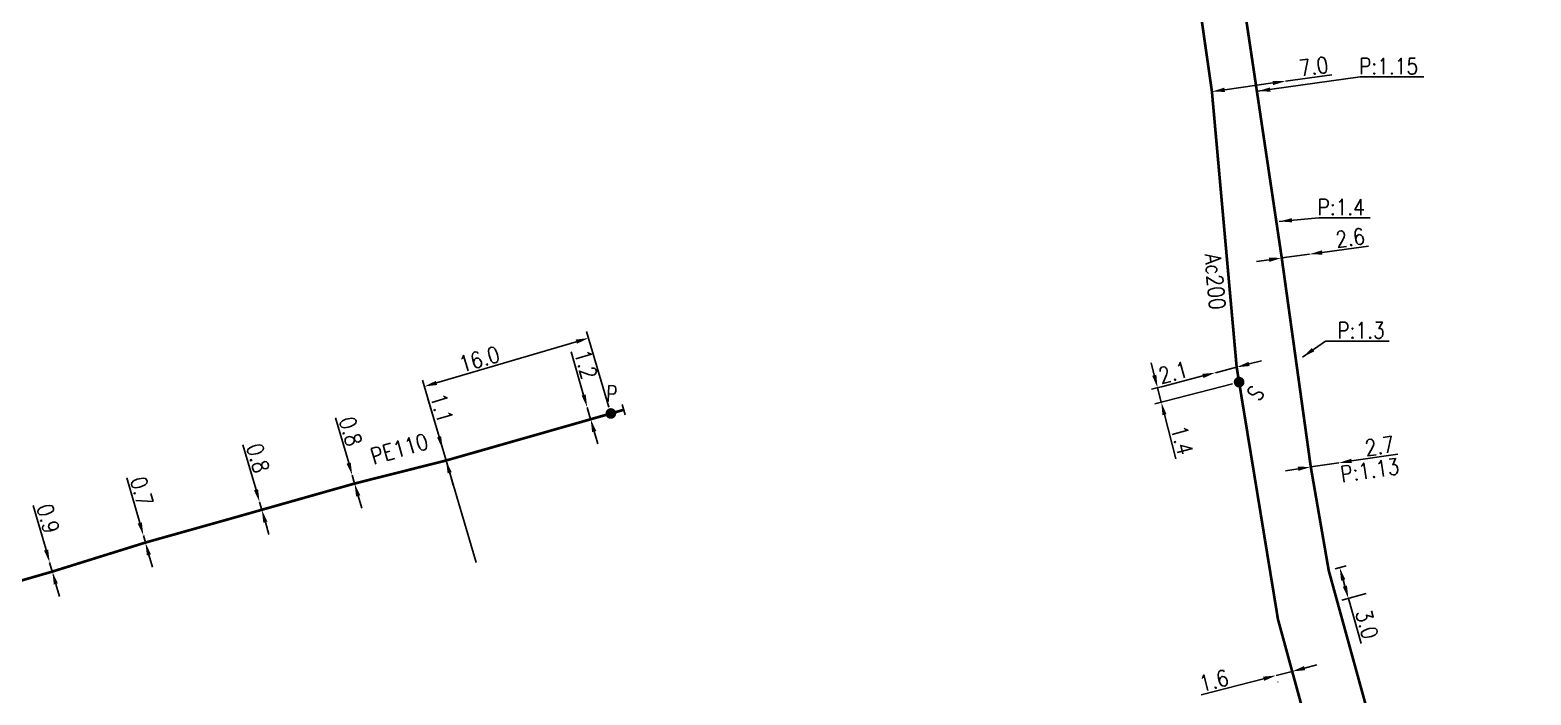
# Model space of a CAD drawing. Header units: millimetres. Extents: x 100511 to 101004, y 121645 to 122002.
# Drawn here: x 100682.8 to 100823, y 121764.6 to 121826.7 of the extents above; entities that cross this region are included whole.
import ezdxf
from ezdxf.enums import TextEntityAlignment as Align

# ---------------------------------------------------------------- set-up
doc = ezdxf.new("R2010")
doc.units = ezdxf.units.MM
doc.header["$PDMODE"] = 34
for name, pattern in [('L_25_AP', [2000, 1000, 1000]), ('L_25_FN', [2000, 1000, 1000]), ('L_25_PE', [2000, 1000, 1000])]:
    doc.linetypes.add(name, pattern=pattern)
doc.layers.get('0').update_dxf_attribs({"linetype": 'CONTINUOUS'})
doc.layers.get('Defpoints').update_dxf_attribs({"linetype": 'CONTINUOUS'})
for name, color, linetype in [('L_150', 1, 'CONTINUOUS'), ('L_300', 7, 'CONTINUOUS'), ('L_340', 7, 'CONTINUOUS')]:
    doc.layers.add(name, color=color, linetype=linetype)
doc.styles.add('G_ROMANS', font='ROMANS.SHX', dxfattribs={"width": 0.75})
doc.styles.get("Standard").update_dxf_attribs({"font": 'romans.shx', "width": 0.85})
doc.dimstyles.get("Standard").update_dxf_attribs({"dimtxt": 1.5, "dimasz": 1.2, "dimexe": 0.625, "dimexo": 0.625, "dimgap": 0.25, "dimtad": 1, "dimdec": 1, "dimzin": 0, "dimdsep": 46, "dimtxsty": 'Standard', "dimcen": -0.5, "dimadec": 0, "dimazin": 0, "dimtfac": 1, "dimtdec": 1, "dimtmove": 0, "dimatfit": 3, "dimfxl": 1, "dimtolj": 1, "dimtzin": 0, "dimarcsym": 0})

# ---------------------------------------------------------------- blocks, each defined once
blk = doc.blocks.new('*D11')
at = {"layer": 'Defpoints', "color": 0, "linetype": 'Continuous'}
for p in [(100704.28, 121782.62), (100704.28, 121782.62), (100704.49, 121781.9)]:
    blk.add_point(p, dxfattribs=at)
at = {"layer": 'L_150', "color": 0, "linetype": 'Continuous', "lineweight": -2}
for p, q in [((100703.95, 121783.77), (100702.73, 121787.97)), ((100704.49, 121781.9), (100704.28, 121782.62)), ((100704.82, 121780.74), (100705.16, 121779.59))]:
    blk.add_line(p, q, dxfattribs=at)
at = {"layer": 'L_150', "color": 0, "linetype": 'Continuous'}
for points in [[(100704.14, 121783.82), (100703.76, 121783.71), (100704.28, 121782.62)], [(100705.01, 121780.8), (100704.63, 121780.69), (100704.49, 121781.9)]]:
    blk.add_solid(points, dxfattribs=at)
at = {"layer": 'L_150', "color": 0, "linetype": 'Continuous', "insert": (100704.13, 121786.72), "char_height": 1.5, "attachment_point": 5, "rotation": 286.1235}
blk.add_mtext('\\A1;0.8', dxfattribs=at)
blk = doc.blocks.new('*D12')
at = {"layer": 'Defpoints', "color": 0, "linetype": 'Continuous'}
for p in [(100712.93, 121785.12), (100712.93, 121785.12), (100713.15, 121784.35)]:
    blk.add_point(p, dxfattribs=at)
at = {"layer": 'L_150', "color": 0, "linetype": 'Continuous', "lineweight": -2}
for p, q in [((100712.6, 121786.27), (100711.38, 121790.47)), ((100713.15, 121784.35), (100712.93, 121785.12)), ((100713.53, 121785.29), (100713.53, 121785.29)), ((100713.48, 121783.19), (100713.82, 121782.04)), ((100713.75, 121784.52), (100713.75, 121784.52))]:
    blk.add_line(p, q, dxfattribs=at)
at = {"layer": 'L_150', "color": 0, "linetype": 'Continuous'}
for points in [[(100712.79, 121786.32), (100712.4, 121786.21), (100712.93, 121785.12)], [(100713.68, 121783.25), (100713.29, 121783.14), (100713.15, 121784.35)]]:
    blk.add_solid(points, dxfattribs=at)
at = {"layer": 'L_150', "color": 0, "linetype": 'Continuous', "insert": (100712.78, 121789.22), "char_height": 1.5, "attachment_point": 5, "rotation": 286.1235}
blk.add_mtext('\\A1;0.8', dxfattribs=at)
blk = doc.blocks.new('*D13')
at = {"layer": 'Defpoints', "color": 0, "linetype": 'Continuous'}
for p in [(100721.38, 121787.56), (100721.38, 121787.56), (100721.69, 121786.5)]:
    blk.add_point(p, dxfattribs=at)
at = {"layer": 'L_150', "color": 0, "linetype": 'Continuous', "lineweight": -2}
for p, q in [((100721.04, 121788.71), (100719.96, 121792.38)), ((100721.69, 121786.5), (100721.38, 121787.56)), ((100722.03, 121785.35), (100722.37, 121784.2))]:
    blk.add_line(p, q, dxfattribs=at)
at = {"layer": 'L_150', "color": 0, "linetype": 'Continuous'}
for points in [[(100721.23, 121788.77), (100720.85, 121788.65), (100721.38, 121787.56)], [(100722.22, 121785.41), (100721.84, 121785.3), (100721.69, 121786.5)]]:
    blk.add_solid(points, dxfattribs=at)
at = {"layer": 'L_150', "color": 0, "linetype": 'Continuous', "insert": (100721.29, 121791.4), "char_height": 1.5, "attachment_point": 5, "rotation": 286.4357}
blk.add_mtext('\\A1;1.1', dxfattribs=at)
blk = doc.blocks.new('*D14')
at = {"layer": 'Defpoints', "color": 0, "linetype": 'Continuous'}
for p in [(100719.65, 121793.41), (100737.08, 121790.89), (100724.68, 121776.38)]:
    blk.add_point(p, dxfattribs=at)
at = {"layer": 'L_300', "color": 0, "linetype": 'Continuous', "lineweight": -2}
for p, q in [((100733.85, 121797.59), (100720.8, 121793.75)), ((100736.9, 121791.49), (100734.82, 121798.53)), ((100724.5, 121776.98), (100719.48, 121794.01))]:
    blk.add_line(p, q, dxfattribs=at)
at = {"layer": 'L_300', "color": 0, "linetype": 'Continuous'}
for points in [[(100733.79, 121797.79), (100733.91, 121797.4), (100735, 121797.93)], [(100720.75, 121793.94), (100720.86, 121793.55), (100719.65, 121793.41)]]:
    blk.add_solid(points, dxfattribs=at)
at = {"layer": 'L_300', "color": 0, "linetype": 'Continuous', "insert": (100724.79, 121795.96), "char_height": 1.5, "attachment_point": 5, "rotation": 16.4357}
blk.add_mtext('\\A1;16.0', dxfattribs=at)
blk = doc.blocks.new('*D15')
at = {"layer": 'Defpoints', "color": 0, "linetype": 'Continuous'}
for p in [(100734.87, 121791.46), (100734.87, 121791.46), (100735.19, 121790.35)]:
    blk.add_point(p, dxfattribs=at)
at = {"layer": 'L_150', "color": 0, "linetype": 'Continuous', "lineweight": -2}
for p, q in [((100734.54, 121792.61), (100733.38, 121796.64)), ((100735.19, 121790.35), (100734.87, 121791.46)), ((100735.53, 121789.2), (100735.86, 121788.05))]:
    blk.add_line(p, q, dxfattribs=at)
at = {"layer": 'L_150', "color": 0, "linetype": 'Continuous'}
for points in [[(100734.73, 121792.67), (100734.35, 121792.56), (100734.87, 121791.46)], [(100735.72, 121789.26), (100735.33, 121789.15), (100735.19, 121790.35)]]:
    blk.add_solid(points, dxfattribs=at)
at = {"layer": 'L_150', "color": 0, "linetype": 'Continuous', "insert": (100734.75, 121795.48), "char_height": 1.5, "attachment_point": 5, "rotation": 286.1235}
blk.add_mtext('\\A1;1.2', dxfattribs=at)
blk = doc.blocks.new('L_340_07')
at = {"color": 0, "linetype": 'Continuous', "const_width": 0.25, "flags": 128}
blk.add_lwpolyline([(0, 0), (1.25, 0)], dxfattribs=at)
at = {"color": 0, "linetype": 'Continuous', "flags": 128}
blk.add_lwpolyline([(1.25, -0.5), (1.25, 0.5)], dxfattribs=at)
at = {"color": 0, "linetype": 'Continuous', "style": 'G_ROMANS', "width": 0.75, "flags": 3}
for tag, p in [('DEF_LEG', (0.72, -3.47)), ('DEF_COUP', (0.72, -5.97)), ('DEF_TYPE', (0.72, -8.47))]:
    blk.add_attdef(tag, text='', height=1.2, dxfattribs=at).set_placement(p, align=Align.MIDDLE)
blk = doc.blocks.new('L_300_12')
at = {"color": 0, "linetype": 'Continuous', "const_width": 0.497, "flags": 128}
blk.add_lwpolyline([(-0.25, 0, 1), (0.25, 0, 1)], format="xyb", close=True, dxfattribs=at)
at = {"color": 0, "linetype": 'Continuous', "style": 'G_ROMANS', "width": 0.75}
blk.add_text('P', height=1.5, dxfattribs=at).set_placement((0, 1.85), align=Align.MIDDLE)
at = {"color": 0, "linetype": 'Continuous', "style": 'G_ROMANS', "width": 0.75, "flags": 3}
for tag, p in [('DEF_LEG', (0, -5)), ('DEF_COUP', (0, -7.5)), ('DEF_TYPE', (0, -10))]:
    blk.add_attdef(tag, text='', height=1.2, dxfattribs=at).set_placement(p, align=Align.MIDDLE)
blk = doc.blocks.new('*D82')
at = {"layer": 'Defpoints', "color": 0, "linetype": 'Continuous'}
for p in [(100693.43, 121779.51), (100693.43, 121779.51), (100693.62, 121778.84)]:
    blk.add_point(p, dxfattribs=at)
at = {"layer": 'L_150', "color": 0, "linetype": 'Continuous', "lineweight": -2}
for p, q in [((100693.09, 121780.67), (100691.88, 121784.87)), ((100693.62, 121778.84), (100693.43, 121779.51)), ((100693.95, 121777.69), (100694.28, 121776.53))]:
    blk.add_line(p, q, dxfattribs=at)
at = {"layer": 'L_150', "color": 0, "linetype": 'Continuous'}
for points in [[(100693.29, 121780.72), (100692.9, 121780.61), (100693.43, 121779.51)], [(100694.14, 121777.74), (100693.76, 121777.63), (100693.62, 121778.84)]]:
    blk.add_solid(points, dxfattribs=at)
at = {"layer": 'L_150', "color": 0, "linetype": 'Continuous', "insert": (100693.28, 121783.62), "char_height": 1.5, "attachment_point": 5, "rotation": 286.0823}
blk.add_mtext('\\A1;0.7', dxfattribs=at)
blk = doc.blocks.new('*D85')
at = {"layer": 'Defpoints', "color": 0, "linetype": 'Continuous'}
for p in [(100684.68, 121776.99), (100684.68, 121776.99), (100684.93, 121776.13)]:
    blk.add_point(p, dxfattribs=at)
at = {"layer": 'L_150', "color": 0, "linetype": 'Continuous', "lineweight": -2}
for p, q in [((100684.35, 121778.15), (100683.15, 121782.29)), ((100684.93, 121776.13), (100684.68, 121776.99)), ((100685.26, 121774.97), (100685.59, 121773.82))]:
    blk.add_line(p, q, dxfattribs=at)
at = {"layer": 'L_150', "color": 0, "linetype": 'Continuous'}
for points in [[(100684.54, 121778.2), (100684.15, 121778.09), (100684.68, 121776.99)], [(100685.45, 121775.03), (100685.07, 121774.92), (100684.93, 121776.13)]]:
    blk.add_solid(points, dxfattribs=at)
at = {"layer": 'L_150', "color": 0, "linetype": 'Continuous', "insert": (100684.54, 121781.07), "char_height": 1.5, "attachment_point": 5, "rotation": 286.0751}
blk.add_mtext('\\A1;0.9', dxfattribs=at)
blk = doc.blocks.new('*D93')
at = {"layer": 'Defpoints', "color": 0, "linetype": 'Continuous'}
for p in [(100800.08, 121821.91), (100800.08, 121821.91), (100793.2, 121820.94)]:
    blk.add_point(p, dxfattribs=at)
at = {"layer": 'L_150', "color": 0, "linetype": 'Continuous', "lineweight": -2}
for p, q in [((100800.08, 121821.91), (100804.41, 121822.52)), ((100794.39, 121821.11), (100798.9, 121821.75))]:
    blk.add_line(p, q, dxfattribs=at)
at = {"layer": 'L_150', "color": 0, "linetype": 'Continuous'}
for points in [[(100794.36, 121821.31), (100794.42, 121820.91), (100793.2, 121820.94)], [(100798.87, 121821.94), (100798.92, 121821.55), (100800.08, 121821.91)]]:
    blk.add_solid(points, dxfattribs=at)
at = {"layer": 'L_150', "color": 0, "linetype": 'Continuous', "insert": (100802.7, 121823.29), "char_height": 1.5, "attachment_point": 5, "rotation": 8.0134}
blk.add_mtext('\\A1;7.0', dxfattribs=at)
blk = doc.blocks.new('*D94')
at = {"layer": 'Defpoints', "color": 0, "linetype": 'Continuous'}
for p in [(100793.53, 121794.7), (100793.53, 121794.7), (100795.51, 121795.21)]:
    blk.add_point(p, dxfattribs=at)
at = {"layer": 'L_150', "color": 0, "linetype": 'Continuous', "lineweight": -2}
for p, q in [((100796.67, 121795.51), (100797.83, 121795.81)), ((100792.36, 121794.4), (100788.49, 121793.39)), ((100795.51, 121795.21), (100793.53, 121794.7))]:
    blk.add_line(p, q, dxfattribs=at)
at = {"layer": 'L_150', "color": 0, "linetype": 'Continuous'}
for points in [[(100792.31, 121794.59), (100792.41, 121794.2), (100793.53, 121794.7)], [(100796.62, 121795.71), (100796.72, 121795.32), (100795.51, 121795.21)]]:
    blk.add_solid(points, dxfattribs=at)
at = {"layer": 'L_150', "color": 0, "linetype": 'Continuous', "insert": (100789.59, 121794.71), "char_height": 1.5, "attachment_point": 5, "rotation": 14.5243}
blk.add_mtext('\\A1;2.1', dxfattribs=at)
blk = doc.blocks.new('*D95')
at = {"layer": 'Defpoints', "color": 0, "linetype": 'Continuous'}
for p in [(100786.97, 121793), (100788.12, 121793.3), (100795.74, 121793.82)]:
    blk.add_point(p, dxfattribs=at)
at = {"layer": 'L_300', "color": 0, "linetype": 'Continuous', "lineweight": -2}
for p, q in [((100787.82, 121794.46), (100787.52, 121795.62)), ((100787.57, 121793.15), (100788.72, 121793.45)), ((100795.13, 121793.67), (100787.86, 121791.78)), ((100788.12, 121793.3), (100788.47, 121791.94)), ((100788.77, 121790.78), (100789.84, 121786.66))]:
    blk.add_line(p, q, dxfattribs=at)
at = {"layer": 'L_300', "color": 0, "linetype": 'Continuous'}
for points in [[(100788.01, 121794.51), (100787.62, 121794.41), (100788.12, 121793.3)], [(100788.96, 121790.83), (100788.58, 121790.73), (100788.47, 121791.94)]]:
    blk.add_solid(points, dxfattribs=at)
at = {"layer": 'L_300', "color": 0, "linetype": 'Continuous', "insert": (100790.42, 121788.39), "char_height": 1.5, "attachment_point": 5, "rotation": 284.5243}
blk.add_mtext('\\A1;1.4', dxfattribs=at)
blk = doc.blocks.new('*D96')
at = {"layer": 'Defpoints', "color": 0, "linetype": 'Continuous'}
for p in [(100799.19, 121766.45), (100799.19, 121766.43), (100800.69, 121766.83)]:
    blk.add_point(p, dxfattribs=at)
at = {"layer": 'L_150', "color": 0, "linetype": 'Continuous', "lineweight": -2}
for p, q in [((100800.69, 121766.81), (100799.19, 121766.43)), ((100801.85, 121767.12), (100803.01, 121767.42)), ((100798.03, 121766.13), (100792.19, 121764.61)), ((100799.34, 121765.84), (100799.35, 121765.82)), ((100800.84, 121766.23), (100800.85, 121766.21))]:
    blk.add_line(p, q, dxfattribs=at)
at = {"layer": 'L_150', "color": 0, "linetype": 'Continuous'}
for points in [[(100797.98, 121766.32), (100798.08, 121765.93), (100799.19, 121766.43)], [(100801.8, 121767.31), (100801.9, 121766.92), (100800.69, 121766.81)]]:
    blk.add_solid(points, dxfattribs=at)
at = {"layer": 'L_150', "color": 0, "linetype": 'Continuous', "insert": (100793.38, 121765.95), "char_height": 1.5, "attachment_point": 5, "rotation": 14.5225}
blk.add_mtext('\\A1;1.6', dxfattribs=at)
blk = doc.blocks.new('*D98')
at = {"layer": 'Defpoints', "color": 0, "linetype": 'Continuous'}
for p in [(100804.11, 121776.21), (100805.94, 121773.62), (100808.22, 121774.26)]:
    blk.add_point(p, dxfattribs=at)
at = {"layer": 'L_150', "color": 0, "linetype": 'Continuous', "lineweight": -2}
for p, q in [((100804.71, 121776.38), (100805.73, 121776.67)), ((100805.45, 121775.35), (100805.62, 121774.77)), ((100807.61, 121774.09), (100805.34, 121773.45)), ((100805.94, 121773.62), (100807.14, 121769.41))]:
    blk.add_line(p, q, dxfattribs=at)
at = {"layer": 'L_150', "color": 0, "linetype": 'Continuous'}
for points in [[(100805.65, 121775.4), (100805.26, 121775.29), (100805.13, 121776.5)], [(100805.81, 121774.83), (100805.42, 121774.72), (100805.94, 121773.62)]]:
    blk.add_solid(points, dxfattribs=at)
at = {"layer": 'L_150', "color": 0, "linetype": 'Continuous', "insert": (100807.67, 121771.21), "char_height": 1.5, "attachment_point": 5, "rotation": 285.821}
blk.add_mtext('\\A1;3.0', dxfattribs=at)
blk = doc.blocks.new('*D99')
at = {"layer": 'Defpoints', "color": 0, "linetype": 'Continuous'}
for p in [(100805.05, 121786.28), (100805.05, 121786.28), (100802.43, 121785.9)]:
    blk.add_point(p, dxfattribs=at)
at = {"layer": 'L_150', "color": 0, "linetype": 'Continuous', "lineweight": -2}
for p, q in [((100802.43, 121785.9), (100805.05, 121786.28)), ((100806.24, 121786.46), (100810.56, 121787.09)), ((100801.24, 121785.73), (100800.06, 121785.55))]:
    blk.add_line(p, q, dxfattribs=at)
at = {"layer": 'L_150', "color": 0, "linetype": 'Continuous'}
for points in [[(100806.21, 121786.66), (100806.27, 121786.26), (100805.05, 121786.28)], [(100801.21, 121785.92), (100801.27, 121785.53), (100802.43, 121785.9)]]:
    blk.add_solid(points, dxfattribs=at)
at = {"layer": 'L_150', "color": 0, "linetype": 'Continuous', "insert": (100808.85, 121787.85), "char_height": 1.5, "attachment_point": 5, "rotation": 8.3281}
blk.add_mtext('\\A1;2.7', dxfattribs=at)
blk = doc.blocks.new('*D100')
at = {"layer": 'Defpoints', "color": 0, "linetype": 'Continuous'}
for p in [(100802.3, 121805.76), (100802.3, 121805.76), (100799.72, 121805.41)]:
    blk.add_point(p, dxfattribs=at)
at = {"layer": 'L_150', "color": 0, "linetype": 'Continuous', "lineweight": -2}
for p, q in [((100799.72, 121805.41), (100802.3, 121805.76)), ((100803.49, 121805.92), (100807.82, 121806.52)), ((100798.54, 121805.24), (100797.35, 121805.08))]:
    blk.add_line(p, q, dxfattribs=at)
at = {"layer": 'L_150', "color": 0, "linetype": 'Continuous'}
for points in [[(100803.46, 121806.12), (100803.52, 121805.72), (100802.3, 121805.76)], [(100798.51, 121805.44), (100798.56, 121805.04), (100799.72, 121805.41)]]:
    blk.add_solid(points, dxfattribs=at)
at = {"layer": 'L_150', "color": 0, "linetype": 'Continuous', "insert": (100806.11, 121807.29), "char_height": 1.5, "attachment_point": 5, "rotation": 7.8139}
blk.add_mtext('\\A1;2.6', dxfattribs=at)
blk = doc.blocks.new('L_300_11')
at = {"color": 0, "linetype": 'Continuous', "const_width": 0.497, "flags": 128}
blk.add_lwpolyline([(-0.25, 0, 1), (0.25, 0, 1)], format="xyb", close=True, dxfattribs=at)
at = {"color": 0, "linetype": 'Continuous', "style": 'G_ROMANS', "width": 0.75}
blk.add_text('S', height=1.5, dxfattribs=at).set_placement((0, 1.85), align=Align.MIDDLE)
at = {"color": 0, "linetype": 'Continuous', "width": 0.75, "flags": 3}
for tag, p in [('DEF_LEG', (0, -5)), ('DEF_COUP', (0, -7.5)), ('DEF_TYPE', (0, -10))]:
    blk.add_attdef(tag, text='', height=1.2, dxfattribs=at).set_placement(p, align=Align.MIDDLE)

msp = doc.modelspace()

# ---------------------------------------------------------------- linework, layer by layer
at = {"layer": 'L_150', "linetype": 'L_25_AP', "flags": 128}
msp.add_lwpolyline([(100815.68, 121710.2, 0.25, 0.25, 0), (100816, 121710.28, 0.25, 0.25, 0), (100808.08, 121739.85, 0.25, 0.25, 0), (100800.69, 121766.83, 0.25, 0.25, 0), (100799.37, 121771.66, 0.25, 0.25, 0), (100795.51, 121795.21, 0.25, 0.25, 0), (100793.2, 121820.94, 0.25, 0.25, 0), (100787.05, 121863.9, 0.25, 0.25, 0), (100783.13, 121887.81, 0.25, 0.25, 0), (100776.29, 121936.49, 0.25, 0.25, 0), (100772.67, 121959.26, 0.25, 0.25, 0), (100772.67, 121959.26, 0.25, 0.25, 0), (100772.67, 121959.26, 0.25, 0.25, 0), (100765.34, 121990.83, 0.25, 0.25, 0), (100764.78, 121993.86, 0.25, 0.25, 0), (100771.32, 121995.82, 0.25, 0.25, 0), (100785.29, 122000, 0, 0, 0)], format="xyseb", dxfattribs=at)
at = {"layer": 'L_150', "linetype": 'L_25_FN', "flags": 128}
msp.add_lwpolyline([(100821.39, 121704.6, 0.25, 0.25, 0), (100822.46, 121705.38, 0.25, 0.25, 0), (100822.86, 121706.9, 0.25, 0.25, 0), (100817.18, 121728.78, 0.25, 0.25, 0), (100809.36, 121757.15, 0.25, 0.25, 0), (100804.11, 121776.21, 0.25, 0.25, 0), (100802.43, 121785.9, 0.25, 0.25, 0), (100799.72, 121805.41, 0.25, 0.25, 0), (100792.87, 121851.32, 0.25, 0.25, 0), (100788.45, 121878.91, 0.25, 0.25, 0), (100788.45, 121878.91, 0.25, 0.25, 0), (100788.45, 121878.91, 0.25, 0.25, 0), (100787.32, 121887.15, 0, 0, 0)], format="xyseb", dxfattribs=at)
at = {"layer": 'L_150', "linetype": 'L_25_PE', "flags": 128}
msp.add_lwpolyline([(100737.08, 121790.89, 0.25, 0.25, 0), (100735.19, 121790.35, 0.25, 0.25, 0), (100721.69, 121786.5, 0.25, 0.25, 0), (100713.15, 121784.35, 0.25, 0.25, 0), (100704.49, 121781.9, 0.25, 0.25, 0), (100704.49, 121781.9, 0.25, 0.25, 0), (100701.35, 121781.01, 0.25, 0.25, 0), (100693.62, 121778.84, 0.25, 0.25, 0), (100684.93, 121776.13, 0.25, 0.25, 0), (100676.72, 121773.76, 0.25, 0.25, 0), (100667.39, 121771.07, 0.25, 0.25, 0), (100656.56, 121767.96, 0.25, 0.25, 0), (100646.69, 121765.12, 0.25, 0.25, 0), (100640.66, 121763.43, 0.25, 0.25, 0), (100637, 121762.64, 0.25, 0.25, 0), (100631.45, 121760.99, 0.25, 0.25, 0.415234), (100631.29, 121760.67, 0.25, 0.25, 0), (100631.5, 121759.96, 0, 0, 0)], format="xyseb", dxfattribs=at)

# ---------------------------------------------------------------- block references
at = {"layer": 'L_300'}
for name, p, rotation in [('L_300_11', (100795.74, 121793.82), 236.0653133816941), ('L_300_12', (100737.08, 121790.89), 357.233907331595)]:
    msp.add_blockref(name, p, dxfattribs=dict(at, rotation=rotation))
at = {"layer": 'L_340', "rotation": 15.9195788305393}
msp.add_blockref('L_340_07', (100737.08, 121790.89), dxfattribs=at)

# ---------------------------------------------------------------- texts
at = {"layer": 'L_150', "linetype": 'Continuous', "width": 0.85}
for s, rotation, p in [('Ac200', 275.1261, (100792.52, 121805.75)), ('P:1.13', 8.3281, (100805.32, 121784.45))]:
    msp.add_text(s, height=1.5, rotation=rotation, dxfattribs=at).set_placement(p)
msp.add_text('PE110', height=1.5, rotation=16.1235, dxfattribs=at).set_placement((100717.33, 121787.59), align=Align.MIDDLE)
at = {"layer": 'L_150', "linetype": 'Continuous', "char_height": 1.5, "attachment_point": 7}
for s, insert in [('\\A1;P:1.15', (100806.94, 121822.56)), ('\\A1;P:1.4', (100803.06, 121809.41)), ('\\A1;P:1.3', (100804.91, 121797.9))]:
    msp.add_mtext(s, dxfattribs=dict(at, insert=insert))

# ---------------------------------------------------------------- dimensions: what is measured, and where the dimension line sits
at = {"layer": 'L_150', "linetype": 'Continuous'}
for base, p1, p2, angle, picture, middle in [((100800.08, 121821.91), (100793.2, 121820.94), (100800.08, 121821.91), 188.0134, '*D93', (100802.84, 121822.3)), ((100802.3, 121805.76), (100799.72, 121805.41), (100802.3, 121805.76), 187.8139, '*D100', (100806.25, 121806.3)), ((100734.87, 121791.46), (100735.19, 121790.35), (100734.87, 121791.46), 286.1235, '*D15', (100733.79, 121795.2)), ((100793.5259, 121794.6965), (100795.5104, 121795.2106), (100793.5259, 121794.6965), 14.5243, '*D94', (100789.8439, 121793.7426)), ((100721.38, 121787.56), (100721.69, 121786.5), (100721.38, 121787.56), 286.4357, '*D13', (100720.33, 121791.12)), ((100712.93, 121785.12), (100713.15, 121784.35), (100712.93, 121785.12), 286.1235, '*D12', (100711.82, 121788.94)), ((100805.051941, 121786.284186), (100802.429885, 121785.900358), (100805.051941, 121786.284186), 188.328063, '*D99', (100808.995626, 121786.86148)), ((100704.2809, 121782.6159), (100704.4892, 121781.8954), (100704.2809, 121782.6159), 286.1235, '*D11', (100703.174, 121786.4449)), ((100693.43, 121779.51), (100693.62, 121778.84), (100693.43, 121779.51), 286.0823, '*D82', (100692.32, 121783.34)), ((100684.68, 121776.99), (100684.93, 121776.13), (100684.68, 121776.99), 286.0751, '*D85', (100683.58, 121780.79)), ((100805.94, 121773.62), (100804.11, 121776.21), (100808.22, 121774.26), 105.821, '*D98', (100806.7, 121770.94)), ((100799.19, 121766.43), (100800.69, 121766.83), (100799.19, 121766.45), 14.5225, '*D96', (100793.63, 121764.99))]:
    dim = msp.add_linear_dim(base=base, p1=p1, p2=p2, angle=angle, dimstyle='Standard', dxfattribs=at)
    dim.commit()
    dim.dimension.update_dxf_attribs({"geometry": picture, "text_midpoint": middle, "dimtype": 160})
at = {"layer": 'L_300', "linetype": 'Continuous'}
for base, p1, p2, angle, picture, middle in [((100719.65, 121793.41), (100737.08, 121790.89), (100724.68, 121776.38), 16.4357, '*D14', (100725.07, 121795)), ((100788.12, 121793.3), (100795.74, 121793.82), (100786.97, 121793), 284.5243, '*D95', (100789.45, 121788.14))]:
    dim = msp.add_linear_dim(base=base, p1=p1, p2=p2, angle=angle, dimstyle='Standard', dxfattribs=at)
    dim.commit()
    dim.dimension.update_dxf_attribs({"geometry": picture, "text_midpoint": middle, "dimtype": 160})

# ---------------------------------------------------------------- leaders
at = {"layer": 'L_150', "linetype": 'Continuous', "annotation_type": 0, "has_hookline": 1, "hookline_direction": 0}
for points, text_width in [([(100797.46, 121820.97), (100807.04, 121822.31)], 5.71), ([(100799.48, 121808.82), (100803.17, 121809.16)], 4.55), ([(100801.66, 121796.16), (100803.81, 121797.65), (100805.01, 121797.65)], 4.49)]:
    msp.add_leader(points, dimstyle='Standard', dxfattribs=dict(at, text_width=text_width))

doc.saveas('drawing.dxf')
